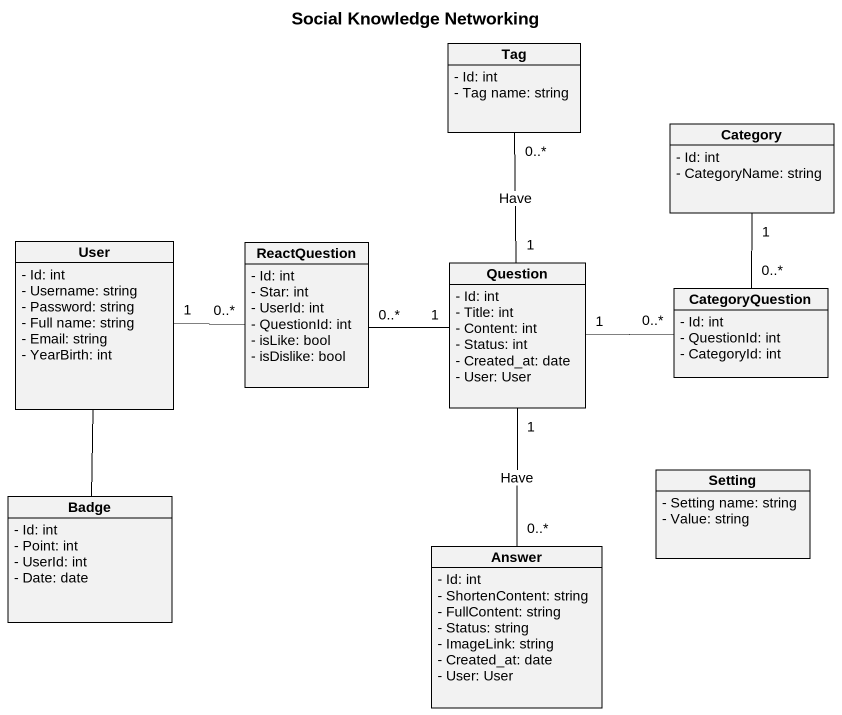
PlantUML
@startuml
title Social Knowledge Networking
hide circle
hide empty members
skinparam classAttributeIconSize 0
class Tag {
  - Id: int
  - Tag name: string
}
class Category {
  - Id: int
  - CategoryName: string
}
class User {
  - Id: int
  - Username: string
  - Password: string
  - Full name: string
  - Email: string
  - YearBirth: int
}
class ReactQuestion {
  - Id: int
  - Star: int
  - UserId: int
  - QuestionId: int
  - isLike: bool
  - isDislike: bool
}
class Question {
  - Id: int
  - Title: int
  - Content: int
  - Status: int
  - Created_at: date
  - User: User
}
class CategoryQuestion {
  - Id: int
  - QuestionId: int
  - CategoryId: int
}
class Setting {
  - Setting name: string
  - Value: string
}
class Badge {
  - Id: int
  - Point: int
  - UserId: int
  - Date: date
}
class Answer {
  - Id: int
  - ShortenContent: string
  - FullContent: string
  - Status: string
  - ImageLink: string
  - Created_at: date
  - User: User
}
Category "1" -- "0..*" CategoryQuestion
User "1" -right- "0..*" ReactQuestion
User -- Badge
Question "1" -up- "0..*" Tag : Have
Question "1" -left- "0..*" ReactQuestion
Question "1" -right- "0..*" CategoryQuestion
Question "1" -- "0..*" Answer : Have
@enduml
